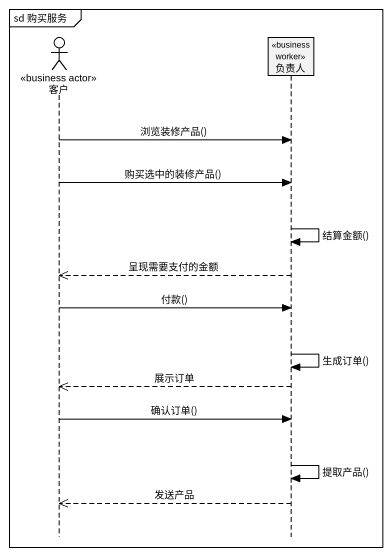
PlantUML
@startuml
mainframe sd 购买服务
hide footbox
actor 客户 <<business actor>>
participant 负责人 <<business worker>>

客户 -> 负责人 : 浏览装修产品()
客户 -> 负责人 : 购买选中的装修产品()
负责人 -> 负责人 : 结算金额()
负责人 -->> 客户 : 呈现需要支付的金额
客户 -> 负责人 : 付款()
负责人 -> 负责人 : 生成订单()
负责人 -->> 客户 : 展示订单
客户 -> 负责人 : 确认订单()
负责人 -> 负责人 : 提取产品()
负责人 -->> 客户 : 发送产品
@enduml
